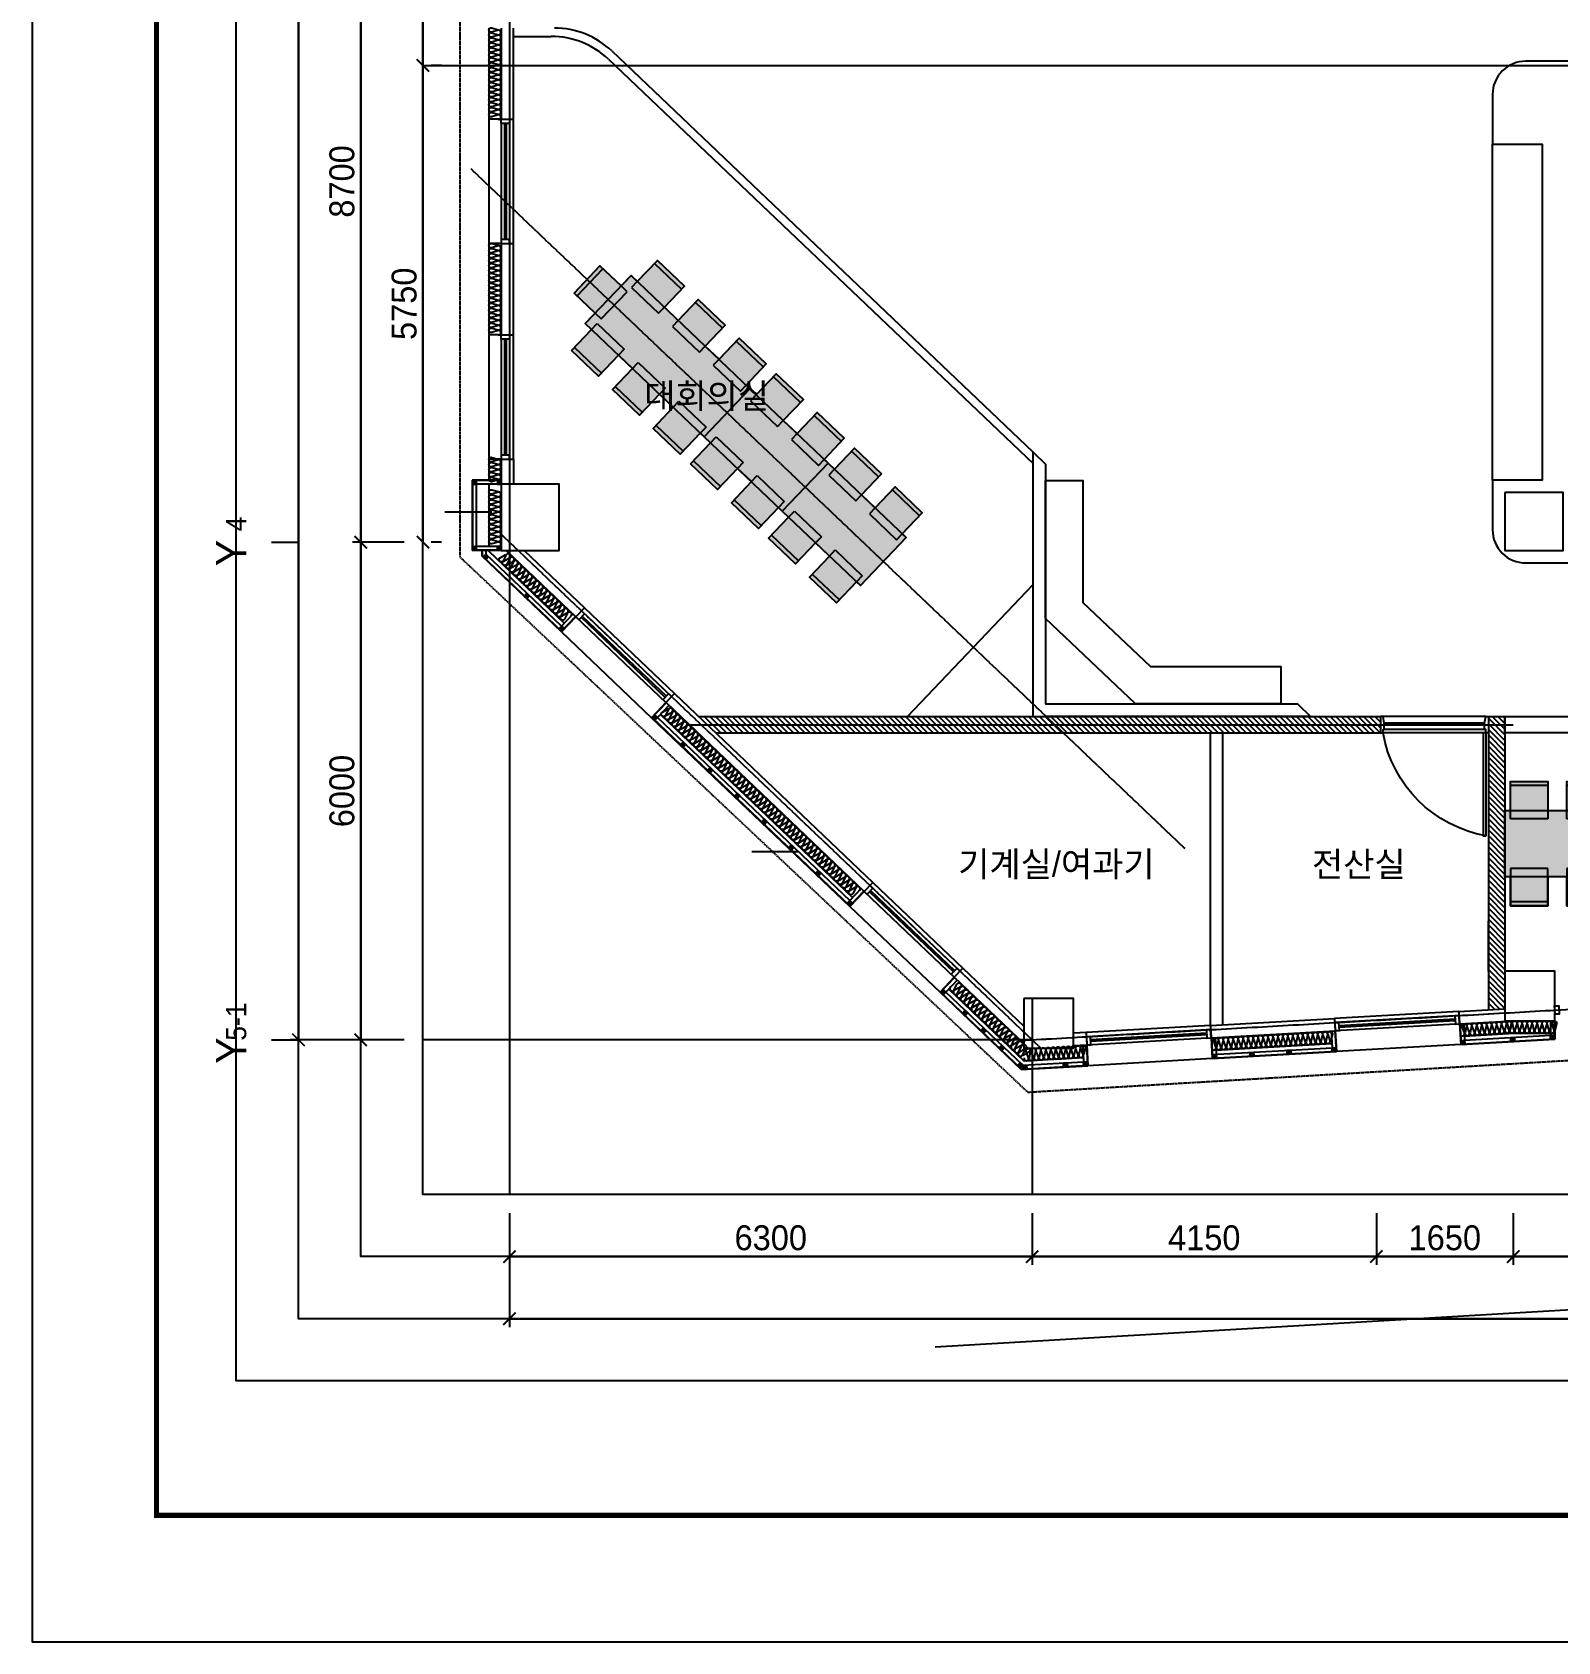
# Model space of a CAD drawing. Header units: millimetres. Extents: x 0 to 199210, y 0 to 94205.
# Drawn here: x 136210 to 154600, y 0 to 19409 of the extents above; entities that cross this region are included whole.
import ezdxf
from ezdxf.enums import TextEntityAlignment as Align

# ---------------------------------------------------------------- set-up
doc = ezdxf.new("R2010")
doc.units = ezdxf.units.MM
doc.linetypes.add('CEN', pattern=[62, 60, -1, 0, -1])
doc.linetypes.add('HIDDEN', pattern=[3, 2, -1])
doc.layers.get('Defpoints').update_dxf_attribs({"color": 142})
for name, color, linetype in [('$사무복지_Plan_1F$0$FUR', 5, 'Continuous'), ('$사무복지_Plan_1F$0$재질', 251, 'Continuous'), ('2. WAL', 2, 'Continuous'), ('4', 4, 'Continuous'), ('5', 5, 'Continuous'), ('6', 6, 'Continuous'), ('A-DWALL1', 3, 'Continuous'), ('CEN', 1, 'CEN'), ('COL', 2, 'Continuous'), ('D_TEXT', 7, 'Continuous'), ('DIM', 7, 'Continuous'), ('HAT', 8, 'Continuous'), ('Hid', 7, 'HIDDEN'), ('ins', 9, 'Continuous'), ('STL', 3, 'Continuous'), ('WID', 4, 'Continuous'), ('WIN-9', 9, 'Continuous'), ('조적', 3, 'Continuous')]:
    doc.layers.add(name, color=color, linetype=linetype)
doc.layers.add('INVisible', color=165, linetype='Continuous', plot=False)
doc.styles.add('11', font='Dotum.ttf')
doc.styles.add('돋움', font='Dotum.ttf')
doc.dimstyles.new('150', dxfattribs={"dimscale": 50, "dimtxt": 6, "dimasz": 3, "dimexe": 2, "dimexo": 4.5, "dimgap": 1.5, "dimtad": 1, "dimtoh": 1, "dimdec": 0, "dimzin": 0, "dimdsep": 46, "dimtxsty": '11', "dimblk1": 'ARCHTICK', "dimblk2": 'ARCHTICK', "dimsah": 1, "dimcen": 5, "dimclrd": 143, "dimclre": 143, "dimclrt": 7, "dimadec": 0, "dimazin": 0, "dimtfac": 1, "dimtdec": 0, "dimtix": 1, "dimtmove": 2, "dimatfit": 3, "dimldrblk": 'ARCHTICK', "dimfxl": 1, "dimtolj": 1, "dimtzin": 0, "dimlwd": -1, "dimlwe": -1, "dimarcsym": 0})

# ---------------------------------------------------------------- blocks, each defined once
blk = doc.blocks.new('FORM_A3_100')
at = {"color": 8}
blk.add_lwpolyline([(42000, 0), (42000, 29700), (0, 29700), (0, 0)], close=True, dxfattribs=at)
at = {"color": 7, "const_width": 41.7}
blk.add_lwpolyline([(41001, 1016), (41001, 28684), (999, 28684), (999, 1016)], close=True, dxfattribs=at)
blk = doc.blocks.new('_ArchTick')
at = {"color": 0, "linetype": 'ByBlock', "const_width": 0.15}
blk.add_lwpolyline([(-0.5, -0.5), (0.5, 0.5)], dxfattribs=at)
blk = doc.blocks.new('*D175')
at = {"layer": 'Defpoints', "color": 0, "transparency": 16777216}
for p in [(140920, 21959), (140170, 13259), (140920, 13259)]:
    blk.add_point(p, dxfattribs=at)
at = {"layer": 'DIM', "color": 143, "transparency": 16777216}
for p, q in [((140695, 21959), (140070, 21959)), ((140170, 21959), (140170, 13259)), ((140695, 13259), (140070, 13259))]:
    blk.add_line(p, q, dxfattribs=at)
at = {"layer": 'DIM', "color": 143, "transparency": 16777216, "xscale": 150, "yscale": 150, "zscale": 150}
for p, rotation in [((140170, 21959), 90), ((140170, 13259), 270)]:
    blk.add_blockref('_ArchTick', p, dxfattribs=dict(at, rotation=rotation))
at = {"layer": 'DIM', "color": 7, "transparency": 16777216, "insert": (139945, 17609), "char_height": 300, "attachment_point": 5, "rotation": 90, "style": '11'}
blk.add_mtext('\\A1;8700', dxfattribs=at)
blk = doc.blocks.new('*D176')
at = {"layer": 'Defpoints', "color": 0, "transparency": 16777216}
for p in [(140920, 13259), (140170, 7259), (140920, 7259)]:
    blk.add_point(p, dxfattribs=at)
at = {"layer": 'DIM', "color": 143, "transparency": 16777216}
for p, q in [((140695, 13259), (140070, 13259)), ((140170, 13259), (140170, 7259)), ((140695, 7259), (140070, 7259))]:
    blk.add_line(p, q, dxfattribs=at)
at = {"layer": 'DIM', "color": 143, "transparency": 16777216, "xscale": 150, "yscale": 150, "zscale": 150}
for p, rotation in [((140170, 13259), 90), ((140170, 7259), 270)]:
    blk.add_blockref('_ArchTick', p, dxfattribs=dict(at, rotation=rotation))
at = {"layer": 'DIM', "color": 7, "transparency": 16777216, "insert": (139945, 10259), "char_height": 300, "attachment_point": 5, "rotation": 90, "style": '11'}
blk.add_mtext('\\A1;6000', dxfattribs=at)
blk = doc.blocks.new('*D177')
at = {"layer": 'Defpoints', "color": 0, "transparency": 16777216}
for p in [(140920, 38459), (139420, 7259), (140920, 7259)]:
    blk.add_point(p, dxfattribs=at)
at = {"layer": 'DIM', "color": 143, "transparency": 16777216}
for p, q in [((140695, 38459), (139320, 38459)), ((139420, 38459), (139420, 7259)), ((140695, 7259), (139320, 7259))]:
    blk.add_line(p, q, dxfattribs=at)
at = {"layer": 'DIM', "color": 143, "transparency": 16777216, "xscale": 150, "yscale": 150, "zscale": 150}
for p, rotation in [((139420, 38459), 90), ((139420, 7259), 270)]:
    blk.add_blockref('_ArchTick', p, dxfattribs=dict(at, rotation=rotation))
at = {"layer": 'DIM', "color": 7, "transparency": 16777216, "insert": (139195, 22859), "char_height": 300, "attachment_point": 5, "rotation": 90, "style": '11'}
blk.add_mtext('\\A1;31200', dxfattribs=at)
blk = doc.blocks.new('*D188')
at = {"layer": 'Defpoints', "color": 0, "transparency": 16777216}
for p in [(141963, 5395), (148263, 5395), (148263, 4645)]:
    blk.add_point(p, dxfattribs=at)
at = {"layer": 'DIM', "color": 143, "transparency": 16777216}
for p, q in [((141963, 5170), (141963, 4545)), ((148263, 5170), (148263, 4545)), ((141963, 4645), (148263, 4645))]:
    blk.add_line(p, q, dxfattribs=at)
at = {"layer": 'DIM', "color": 143, "transparency": 16777216, "xscale": 150, "yscale": 150, "zscale": 150, "rotation": 180}
blk.add_blockref('_ArchTick', (141963, 4645), dxfattribs=at)
at = {"layer": 'DIM', "color": 143, "transparency": 16777216, "xscale": 150, "yscale": 150, "zscale": 150}
blk.add_blockref('_ArchTick', (148263, 4645), dxfattribs=at)
at = {"layer": 'DIM', "color": 7, "transparency": 16777216, "insert": (145113, 4870), "char_height": 300, "attachment_point": 5, "style": '11'}
blk.add_mtext('\\A1;6300', dxfattribs=at)
blk = doc.blocks.new('*D189')
at = {"layer": 'Defpoints', "color": 0, "transparency": 16777216}
for p in [(148263, 5395), (152413, 5395), (152413, 4645)]:
    blk.add_point(p, dxfattribs=at)
at = {"layer": 'DIM', "color": 143, "transparency": 16777216}
for p, q in [((148263, 5170), (148263, 4545)), ((152413, 5170), (152413, 4545)), ((148263, 4645), (152413, 4645))]:
    blk.add_line(p, q, dxfattribs=at)
at = {"layer": 'DIM', "color": 143, "transparency": 16777216, "xscale": 150, "yscale": 150, "zscale": 150, "rotation": 180}
blk.add_blockref('_ArchTick', (148263, 4645), dxfattribs=at)
at = {"layer": 'DIM', "color": 143, "transparency": 16777216, "xscale": 150, "yscale": 150, "zscale": 150}
blk.add_blockref('_ArchTick', (152413, 4645), dxfattribs=at)
at = {"layer": 'DIM', "color": 7, "transparency": 16777216, "insert": (150338, 4870), "char_height": 300, "attachment_point": 5, "style": '11'}
blk.add_mtext('\\A1;4150', dxfattribs=at)
blk = doc.blocks.new('*D190')
at = {"layer": 'Defpoints', "color": 0, "transparency": 16777216}
for p in [(152413, 5395), (154063, 5395), (154063, 4645)]:
    blk.add_point(p, dxfattribs=at)
at = {"layer": 'DIM', "color": 143, "transparency": 16777216}
for p, q in [((152413, 5170), (152413, 4545)), ((154063, 5170), (154063, 4545)), ((152413, 4645), (154063, 4645))]:
    blk.add_line(p, q, dxfattribs=at)
at = {"layer": 'DIM', "color": 143, "transparency": 16777216, "xscale": 150, "yscale": 150, "zscale": 150, "rotation": 180}
blk.add_blockref('_ArchTick', (152413, 4645), dxfattribs=at)
at = {"layer": 'DIM', "color": 143, "transparency": 16777216, "xscale": 150, "yscale": 150, "zscale": 150}
blk.add_blockref('_ArchTick', (154063, 4645), dxfattribs=at)
at = {"layer": 'DIM', "color": 7, "transparency": 16777216, "insert": (153238, 4870), "char_height": 300, "attachment_point": 5, "style": '11'}
blk.add_mtext('\\A1;1650', dxfattribs=at)
blk = doc.blocks.new('*D191')
at = {"layer": 'Defpoints', "color": 0, "transparency": 16777216}
for p in [(154063, 5395), (164063, 5395), (164063, 4645)]:
    blk.add_point(p, dxfattribs=at)
at = {"layer": 'DIM', "color": 143, "transparency": 16777216}
for p, q in [((154063, 5170), (154063, 4545)), ((164063, 5170), (164063, 4545)), ((154063, 4645), (164063, 4645))]:
    blk.add_line(p, q, dxfattribs=at)
at = {"layer": 'DIM', "color": 143, "transparency": 16777216, "xscale": 150, "yscale": 150, "zscale": 150, "rotation": 180}
blk.add_blockref('_ArchTick', (154063, 4645), dxfattribs=at)
at = {"layer": 'DIM', "color": 143, "transparency": 16777216, "xscale": 150, "yscale": 150, "zscale": 150}
blk.add_blockref('_ArchTick', (164063, 4645), dxfattribs=at)
at = {"layer": 'DIM', "color": 7, "transparency": 16777216, "insert": (159063, 4870), "char_height": 300, "attachment_point": 5, "style": '11'}
blk.add_mtext('\\A1;10000', dxfattribs=at)
blk = doc.blocks.new('*D196')
at = {"layer": 'Defpoints', "color": 0, "transparency": 16777216}
for p in [(141963, 5395), (186963, 5395), (186963, 3895)]:
    blk.add_point(p, dxfattribs=at)
at = {"layer": 'DIM', "color": 143, "transparency": 16777216}
for p, q in [((141963, 5170), (141963, 3795)), ((186963, 5170), (186963, 3795)), ((141963, 3895), (186963, 3895))]:
    blk.add_line(p, q, dxfattribs=at)
at = {"layer": 'DIM', "color": 143, "transparency": 16777216, "xscale": 150, "yscale": 150, "zscale": 150, "rotation": 180}
blk.add_blockref('_ArchTick', (141963, 3895), dxfattribs=at)
at = {"layer": 'DIM', "color": 143, "transparency": 16777216, "xscale": 150, "yscale": 150, "zscale": 150}
blk.add_blockref('_ArchTick', (186963, 3895), dxfattribs=at)
at = {"layer": 'DIM', "color": 7, "transparency": 16777216, "insert": (164463, 4120), "char_height": 300, "attachment_point": 5, "style": '11'}
blk.add_mtext('\\A1;45000', dxfattribs=at)
blk = doc.blocks.new('*D203')
at = {"layer": 'Defpoints', "color": 0, "transparency": 16777216}
for p in [(140920, 21959), (140920, 19009), (140920, 19009)]:
    blk.add_point(p, dxfattribs=at)
at = {"layer": 'DIM', "color": 143, "transparency": 16777216}
for p, q in [((140920, 21959), (140920, 19009)), ((141145, 21959), (141020, 21959)), ((141145, 19009), (141020, 19009))]:
    blk.add_line(p, q, dxfattribs=at)
at = {"layer": 'DIM', "color": 143, "transparency": 16777216, "xscale": 150, "yscale": 150, "zscale": 150}
for p, rotation in [((140920, 21959), 90), ((140920, 19009), 270)]:
    blk.add_blockref('_ArchTick', p, dxfattribs=dict(at, rotation=rotation))
at = {"layer": 'DIM', "color": 7, "transparency": 16777216, "insert": (140695, 20484), "char_height": 300, "attachment_point": 5, "rotation": 90, "style": '11'}
blk.add_mtext('\\A1;2950', dxfattribs=at)
blk = doc.blocks.new('*D204')
at = {"layer": 'Defpoints', "color": 0, "transparency": 16777216}
for p in [(140920, 19009), (140920, 13259), (140920, 13259)]:
    blk.add_point(p, dxfattribs=at)
at = {"layer": 'DIM', "color": 143, "transparency": 16777216}
for p, q in [((140920, 19009), (140920, 13259)), ((141145, 19009), (141020, 19009)), ((141145, 13259), (141020, 13259))]:
    blk.add_line(p, q, dxfattribs=at)
at = {"layer": 'DIM', "color": 143, "transparency": 16777216, "xscale": 150, "yscale": 150, "zscale": 150}
for p, rotation in [((140920, 19009), 90), ((140920, 13259), 270)]:
    blk.add_blockref('_ArchTick', p, dxfattribs=dict(at, rotation=rotation))
at = {"layer": 'DIM', "color": 7, "transparency": 16777216, "insert": (140695, 16134), "char_height": 300, "attachment_point": 5, "rotation": 90, "style": '11'}
blk.add_mtext('\\A1;5750', dxfattribs=at)
blk = doc.blocks.new('insul1')
blk.add_lwpolyline([(0, 0.25, 1.344031), (0.35, 0.25), (0.2, 0.75, -1.344031), (0.55, 0.75), (0.4, 0.25)], format="xyb")
blk = doc.blocks.new('table_4')
at = {"true_color": 0xffffff}
h = blk.add_hatch(color=7, dxfattribs=at)
h.dxf.hatch_style = 1
h.paths.add_polyline_path([(130342, 46560), (130342, 46210), (130237, 46210), (130237, 45410), (130342, 45410), (130342, 45060), (130792, 45060), (130792, 45410), (131022, 45410), (131022, 45060), (131472, 45060), (131472, 45410), (131537, 45410), (131537, 46210), (131472, 46210), (131472, 46560), (131022, 46560), (131022, 46210), (130792, 46210), (130792, 46560)])
at = {"layer": '$사무복지_Plan_1F$0$FUR'}
for p, q in [((130792, 46560), (130342, 46560)), ((130342, 46560), (130342, 46210)), ((130342, 46510), (130792, 46510)), ((130792, 46210), (130792, 46560)), ((131472, 46560), (131022, 46560)), ((131022, 46560), (131022, 46210)), ((131022, 46510), (131472, 46510)), ((131472, 46210), (131472, 46560)), ((131537, 46210), (130237, 46210)), ((130237, 46210), (130237, 45410)), ((131537, 45410), (131537, 46210)), ((130237, 45410), (131537, 45410)), ((130342, 45060), (130342, 45410)), ((130792, 45410), (130792, 45060)), ((131022, 45060), (131022, 45410)), ((131472, 45410), (131472, 45060)), ((130342, 45110), (130792, 45110)), ((130792, 45060), (130342, 45060)), ((131022, 45110), (131472, 45110)), ((131472, 45060), (131022, 45060))]:
    blk.add_line(p, q, dxfattribs=at)
at = {"layer": '$사무복지_Plan_1F$0$재질', "ltscale": 0.3}
for p, q in [((130342, 46210), (130342, 46110)), ((130792, 46110), (130792, 46210)), ((131022, 46210), (131022, 46110)), ((131472, 46110), (131472, 46210)), ((130342, 46110), (130792, 46110)), ((131022, 46110), (131472, 46110)), ((130342, 45410), (130342, 45510)), ((130342, 45510), (130792, 45510)), ((130792, 45510), (130792, 45410)), ((131022, 45410), (131022, 45510)), ((131022, 45510), (131472, 45510)), ((131472, 45510), (131472, 45410))]:
    blk.add_line(p, q, dxfattribs=at)
blk.add_lwpolyline([(130342, 46560), (130342, 46210), (130237, 46210), (130237, 45410), (130342, 45410), (130342, 45060), (130792, 45060), (130792, 45410), (131022, 45410), (131022, 45060), (131472, 45060), (131472, 45410), (131537, 45410), (131537, 46210), (131472, 46210), (131472, 46560), (131022, 46560), (131022, 46210), (130792, 46210), (130792, 46560)], close=True)
blk = doc.blocks.new('3F_Tabl_7')
at = {"true_color": 0xffffff}
h = blk.add_hatch(color=7, dxfattribs=at)
h.dxf.hatch_style = 1
h.paths.add_polyline_path([(279150, 37195), (278800, 37195), (278800, 37300), (278625, 37300), (278625, 37650), (278175, 37650), (278175, 37300), (278000, 37300), (278000, 37195), (277650, 37195), (277650, 36745), (278000, 36745), (278000, 36515), (277650, 36515), (277650, 36065), (278000, 36065), (278000, 35835), (277650, 35835), (277650, 35385), (278000, 35385), (278000, 35320), (278800, 35320), (278800, 35385), (279150, 35385), (279150, 35835), (278800, 35835), (278800, 36065), (279150, 36065), (279150, 36515), (278800, 36515), (278800, 36745), (279150, 36745)])
at = {"layer": '$사무복지_Plan_1F$0$FUR'}
for p, q in [((278175, 37300), (278175, 37650)), ((278175, 37650), (278625, 37650)), ((278625, 37600), (278175, 37600)), ((278625, 37650), (278625, 37300)), ((278800, 37300), (278000, 37300)), ((278000, 37300), (278000, 35320)), ((278800, 35320), (278800, 37300)), ((277650, 36745), (277650, 37195)), ((277650, 37195), (278000, 37195)), ((277700, 37195), (277700, 36745)), ((279150, 37195), (278800, 37195)), ((279100, 37195), (279100, 36745)), ((279150, 36745), (279150, 37195)), ((278000, 36745), (277650, 36745)), ((278800, 36745), (279150, 36745)), ((277650, 36065), (277650, 36515)), ((277650, 36515), (278000, 36515)), ((277700, 36515), (277700, 36065)), ((279150, 36515), (278800, 36515)), ((279100, 36515), (279100, 36065)), ((279150, 36065), (279150, 36515)), ((278000, 36065), (277650, 36065)), ((278800, 36065), (279150, 36065)), ((277650, 35385), (277650, 35835)), ((277650, 35835), (278000, 35835)), ((277700, 35835), (277700, 35385)), ((279150, 35835), (278800, 35835)), ((279100, 35835), (279100, 35385)), ((279150, 35385), (279150, 35835)), ((278000, 35385), (277650, 35385)), ((278800, 35385), (279150, 35385)), ((278000, 35320), (278800, 35320))]:
    blk.add_line(p, q, dxfattribs=at)
at = {"layer": '$사무복지_Plan_1F$0$재질', "ltscale": 0.3}
for p, q in [((278175, 37200), (278175, 37300)), ((278625, 37300), (278625, 37200)), ((278000, 37195), (278100, 37195)), ((278100, 37195), (278100, 36745)), ((278625, 37200), (278175, 37200)), ((278800, 37195), (278700, 37195)), ((278700, 37195), (278700, 36745)), ((278100, 36745), (278000, 36745)), ((278700, 36745), (278800, 36745)), ((278000, 36515), (278100, 36515)), ((278100, 36515), (278100, 36065)), ((278800, 36515), (278700, 36515)), ((278700, 36515), (278700, 36065)), ((278100, 36065), (278000, 36065)), ((278700, 36065), (278800, 36065)), ((278000, 35835), (278100, 35835)), ((278100, 35835), (278100, 35385)), ((278800, 35835), (278700, 35835)), ((278700, 35835), (278700, 35385)), ((278100, 35385), (278000, 35385)), ((278700, 35385), (278800, 35385))]:
    blk.add_line(p, q, dxfattribs=at)
blk.add_lwpolyline([(279150, 37195), (278800, 37195), (278800, 37300), (278625, 37300), (278625, 37650), (278175, 37650), (278175, 37300), (278000, 37300), (278000, 37195), (277650, 37195), (277650, 36745), (278000, 36745), (278000, 36515), (277650, 36515), (277650, 36065), (278000, 36065), (278000, 35835), (277650, 35835), (277650, 35385), (278000, 35385), (278000, 35320), (278800, 35320), (278800, 35385), (279150, 35385), (279150, 35835), (278800, 35835), (278800, 36065), (279150, 36065), (279150, 36515), (278800, 36515), (278800, 36745), (279150, 36745)], close=True)

msp = doc.modelspace()

# ---------------------------------------------------------------- hatches: boundary and pattern name
at = {"layer": 'HAT'}
h = msp.add_hatch(dxfattribs=at)
h.set_pattern_fill('ANSI31', color=256, scale=15, angle=450, style=0, double=1)
h.set_pattern_definition([(135, (144242.445, 10958.86), (-33.67596, -33.67596), [])])
h.paths.add_polyline_path([(153963.2, 11158.9), (153763.2, 11158.9), (153763.2, 10958.9), (153763.2, 7621.6), (153963.2, 7633), (153963.2, 8088.6)])
h.paths.add_polyline_path([(152463.2, 10958.9), (152463.2, 11158.9), (152363.2, 11158.9), (144242.4, 11158.9), (144452.3, 10958.9)])

# ---------------------------------------------------------------- linework, layer by layer
for p, q in [((141185.8, 13624), (141750.7, 13624)), ((144884.7, 9529.5), (145449.7, 9529.5)), ((154563.2, 7338.6), (154563.2, 7266.4))]:
    msp.add_line(p, q)
at = {"color": 0, "linetype": 'ByBlock'}
for p, q in [((139095, 13258.9), (139420, 13258.9)), ((139095, 7258.9), (139420, 7258.9))]:
    msp.add_line(p, q, dxfattribs=at)
at = {"layer": '2. WAL'}
for p, q in [((142013.2, 19358.9), (142465.7, 19358.9)), ((146761.5, 11158.9), (148276, 12749.1)), ((150411.6, 7431.1), (150411.6, 10958.9)), ((150561.6, 7439.6), (150561.6, 10958.9))]:
    msp.add_line(p, q, dxfattribs=at)
msp.add_lwpolyline([(157993.2, 13408.9), (157993.2, 19058.9), (154213.2, 19058.9, 0.4142136), (153813.2, 18658.9), (153813.2, 18058.9), (154413.2, 18058.9), (154413.2, 14008.9), (153813.2, 14008.9), (153813.2, 13408.9, 0.4142136), (154213.2, 13008.9), (157593.2, 13008.9, 0.4142136)], format="xyb", close=True, dxfattribs=at)
for points in [[(153813.2, 18058.9), (154413.2, 18058.9), (154413.2, 14008.9), (153813.2, 14008.9)], [(151263.2, 11308.9), (149509.6, 11308.9), (148426, 12340.9), (148426, 14001.4), (148876, 14001.4), (148876, 12533.7), (149689.6, 11758.9), (151263.2, 11758.9)], [(153963.2, 11158.9), (156463.2, 11158.9), (156463.2, 10958.9), (153963.2, 10958.9)]]:
    msp.add_lwpolyline(points, close=True, dxfattribs=at)
msp.add_lwpolyline([(148276, 11158.9), (148276, 14344.1), (148426, 14201.4), (148426, 11308.9), (151463.2, 11308.9), (151620.7, 11158.9), (148426, 11158.9)], dxfattribs=at)
for centre in [(142505.7, 18458.9), (142465.7, 18358.9)]:
    msp.add_arc(centre, 1000, 46.39718, 90, dxfattribs=at)
at = {"layer": '4'}
for p, q in [((141713.2, 19458.9), (141713.2, 18358.9)), ((141863.2, 18358.9), (141713.2, 18358.9)), ((141863.2, 16858.9), (141713.2, 16858.9)), ((141713.2, 16858.9), (141713.2, 15758.9)), ((141863.2, 15758.9), (141713.2, 15758.9)), ((141713.2, 14258.9), (141713.2, 14008.9)), ((141863.2, 14258.9), (141713.2, 14258.9)), ((141713.2, 13958.9), (141713.2, 13208.9)), ((141713.2, 13158.9), (141713.2, 13151.7)), ((142623.6, 12284.7), (141713.2, 13151.7)), ((143783.1, 11182.2), (146099.6, 8974.5)), ((147258.1, 7870.9), (148169.3, 7003.1)), ((154563.2, 7488.6), (154563.2, 7338.6)), ((150478.5, 7134.4), (151876.3, 7213.8)), ((153473.7, 7304.7), (154070.3, 7338.6)), ((154070.3, 7338.6), (154563.2, 7338.6)), ((148881.1, 7043.6), (148169.3, 7003.1))]:
    msp.add_line(p, q, dxfattribs=at)
at = {"layer": '5'}
for p, q in [((141863.2, 14008.9), (141513.2, 14008.9)), ((141513.2, 14008.9), (141513.2, 13158.9)), ((141863.2, 14003.9), (141513.2, 14003.9)), ((141518.2, 14008.9), (141518.2, 13163.9)), ((141563.2, 14008.9), (141563.2, 13208.9)), ((141863.2, 13958.9), (141513.2, 13958.9)), ((141863.2, 13208.9), (141563.2, 13208.9)), ((141863.2, 13158.9), (141513.2, 13158.9)), ((141863.2, 13163.9), (141518.2, 13163.9)), ((141628.7, 13158.9), (141628.7, 13094.1)), ((142590.8, 12177.8), (141628.7, 13094.1)), ((141633.7, 13158.9), (141633.7, 13096.2)), ((142590.6, 12184.9), (141633.7, 13096.2)), ((141678.7, 13158.9), (141678.7, 13115.5)), ((142589.1, 12248.5), (141678.7, 13115.5)), ((142727, 12393.3), (142589.1, 12248.5)), ((142759.6, 12362.3), (142590.6, 12184.9)), ((142763.2, 12358.9), (142590.8, 12177.8)), ((143849.4, 11324.4), (143677, 11143.3)), ((143853.1, 11320.9), (143684.1, 11143.5)), ((143885.7, 11289.9), (143747.7, 11145.1)), ((143677, 11143.3), (146066.7, 8867.5)), ((143684.1, 11143.5), (146066.5, 8874.5)), ((143747.7, 11145.1), (146065, 8938.2)), ((146203.2, 9083.3), (146065, 8938.2)), ((146235.8, 9052.3), (146066.5, 8874.5)), ((146239.4, 9048.8), (146066.7, 8867.5)), ((147325.6, 8014.3), (147152.9, 7833)), ((147329.2, 8010.9), (147160, 7833.2)), ((147361.8, 7979.8), (147223.6, 7834.7)), ((148131.7, 6900.8), (147152.9, 7833)), ((148133.6, 6905.9), (147160, 7833.2)), ((148150.5, 6952), (147223.6, 7834.7)), ((153415.3, 7451.6), (153429.5, 7202)), ((153420.3, 7451.9), (153434.2, 7207.3)), ((153465.2, 7454.4), (153476.5, 7254.7)), ((154513.2, 7488.6), (154513.2, 7313.7)), ((154558.2, 7271.2), (154558.2, 7488.6)), ((154563.2, 7266.4), (154563.2, 7488.6)), ((148872.6, 7193.3), (148883.9, 6993.7)), ((148917.5, 7195.9), (148931.4, 6951.3)), ((148922.5, 7196.2), (148936.7, 6946.6)), ((150420.1, 7281.3), (150434.3, 7031.7)), ((150425.1, 7281.6), (150439.3, 7032)), ((150470, 7284.1), (150484.2, 7034.6)), ((151867.8, 7363.6), (151879.1, 7163.9)), ((151912.7, 7366.2), (151926.6, 7121.6)), ((151917.7, 7366.4), (151931.9, 7116.8)), ((153429.5, 7202), (154563.2, 7266.4)), ((153434.2, 7207.3), (154558.2, 7271.2)), ((153476.5, 7254.7), (154513.2, 7313.7)), ((148150.5, 6952), (148883.9, 6993.7)), ((150431.5, 7081.6), (151879.1, 7163.9)), ((150434, 7036.7), (151926.6, 7121.6)), ((150434.3, 7031.7), (151931.9, 7116.8)), ((148131.7, 6900.8), (148936.7, 6946.6)), ((148133.6, 6905.9), (148931.4, 6951.3))]:
    msp.add_line(p, q, dxfattribs=at)
at = {"layer": '6'}
for p, q in [((141518.2, 14003.9), (141563.2, 13958.9)), ((141563.2, 14003.9), (141518.2, 13958.9)), ((141818.2, 14003.9), (141863.2, 13958.9)), ((141863.2, 14003.9), (141818.2, 13958.9)), ((141518.2, 13163.9), (141563.2, 13208.9)), ((141563.2, 13163.9), (141518.2, 13208.9)), ((141818.2, 13163.9), (141863.2, 13208.9)), ((141863.2, 13163.9), (141818.2, 13208.9)), ((141647.7, 13082.9), (141711.3, 13084.5)), ((141680.3, 13051.9), (141678.7, 13115.5)), ((142174.1, 12579.1), (142172.6, 12642.7)), ((142141.5, 12610.1), (142205.2, 12611.7)), ((142590.6, 12184.9), (142589.1, 12248.5)), ((142558.1, 12215.9), (142621.7, 12217.5)), ((143684.1, 11143.5), (143747.7, 11145.1)), ((143716.7, 11112.5), (143715.1, 11176.1)), ((144025.8, 10818.6), (144089.5, 10820.2)), ((144058.4, 10787.6), (144056.9, 10851.2)), ((144351.7, 10508.3), (144415.3, 10509.8)), ((144384.3, 10477.2), (144382.7, 10540.9)), ((144677.6, 10197.9), (144741.2, 10199.5)), ((144710.1, 10166.9), (144708.6, 10230.5)), ((145036, 9856.6), (145034.5, 9920.2)), ((145003.4, 9887.6), (145067, 9889.1)), ((145329.3, 9577.2), (145392.9, 9578.8)), ((145361.9, 9546.2), (145360.3, 9609.8)), ((145655.1, 9266.9), (145718.8, 9268.4)), ((145687.7, 9235.9), (145686.2, 9299.5)), ((146066.8, 8874.9), (146065.2, 8938.5)), ((146034.2, 8905.9), (146097.8, 8907.4)), ((147160.3, 7833.5), (147223.9, 7835)), ((147192.8, 7802.4), (147191.3, 7866)), ((147423.7, 7582), (147487.3, 7583.5)), ((147456.3, 7550.9), (147454.8, 7614.5)), ((147677.3, 7340.4), (147675.8, 7404)), ((147644.8, 7371.4), (147708.4, 7373)), ((147898.4, 7129.9), (147896.8, 7193.5)), ((153479.1, 7209.8), (153431.6, 7252.2)), ((153434.2, 7207.3), (153476.5, 7254.7)), ((154079.6, 7243.9), (154032.1, 7286.3)), ((154034.7, 7241.4), (154077.1, 7288.9)), ((154513.2, 7265.5), (154558.2, 7310.5)), ((154558.2, 7265.5), (154513.2, 7310.5)), ((147865.8, 7160.9), (147929.4, 7162.5)), ((148931.4, 6951.3), (148883.9, 6993.7)), ((148886.5, 6948.7), (148928.9, 6996.2)), ((150485.4, 7039.6), (150437.9, 7082)), ((150440.5, 7037.1), (150482.9, 7084.6)), ((150934.7, 7065.2), (150887.2, 7107.5)), ((150889.8, 7062.6), (150932.1, 7110.1)), ((151384, 7090.7), (151336.5, 7133.1)), ((151339, 7088.2), (151381.4, 7135.6)), ((151926.6, 7121.6), (151879.1, 7163.9)), ((151881.7, 7119), (151924.1, 7166.5)), ((148086.8, 6950.4), (148150.5, 6952)), ((148119.4, 6919.4), (148117.9, 6983)), ((148197.9, 6909.6), (148150.5, 6952)), ((148153, 6907), (148195.4, 6954.5)), ((148688.3, 6937.5), (148640.8, 6979.8)), ((148643.4, 6934.9), (148685.8, 6982.4))]:
    msp.add_line(p, q, dxfattribs=at)
for points in [[(141518.2, 13958.9), (141563.2, 13958.9), (141563.2, 14003.9), (141518.2, 14003.9)], [(141818.2, 13958.9), (141863.2, 13958.9), (141863.2, 14003.9), (141818.2, 14003.9)], [(141518.2, 13208.9), (141563.2, 13208.9), (141563.2, 13163.9), (141518.2, 13163.9)], [(141818.2, 13208.9), (141863.2, 13208.9), (141863.2, 13163.9), (141818.2, 13163.9)], [(141678.7, 13115.5), (141711.3, 13084.5), (141680.3, 13051.9), (141647.7, 13082.9)], [(142172.6, 12642.7), (142205.2, 12611.7), (142174.1, 12579.1), (142141.5, 12610.1)], [(142589.1, 12248.5), (142621.7, 12217.5), (142590.6, 12184.9), (142558.1, 12215.9)], [(143715.1, 11176.1), (143747.7, 11145.1), (143716.7, 11112.5), (143684.1, 11143.5)], [(144056.9, 10851.2), (144089.5, 10820.2), (144058.4, 10787.6), (144025.8, 10818.6)], [(144382.7, 10540.9), (144415.3, 10509.8), (144384.3, 10477.2), (144351.7, 10508.3)], [(144708.6, 10230.5), (144741.2, 10199.5), (144710.1, 10166.9), (144677.6, 10197.9)], [(145034.5, 9920.2), (145067, 9889.1), (145036, 9856.6), (145003.4, 9887.6)], [(145360.3, 9609.8), (145392.9, 9578.8), (145361.9, 9546.2), (145329.3, 9577.2)], [(145686.2, 9299.5), (145718.8, 9268.4), (145687.7, 9235.9), (145655.1, 9266.9)], [(146065.2, 8938.5), (146097.8, 8907.4), (146066.8, 8874.9), (146034.2, 8905.9)], [(147191.3, 7866), (147223.9, 7835), (147192.8, 7802.4), (147160.3, 7833.5)], [(147454.8, 7614.5), (147487.3, 7583.5), (147456.3, 7550.9), (147423.7, 7582)], [(147675.8, 7404), (147708.4, 7373), (147677.3, 7340.4), (147644.8, 7371.4)], [(147896.8, 7193.5), (147929.4, 7162.5), (147898.4, 7129.9), (147865.8, 7160.9)], [(153431.6, 7252.2), (153476.5, 7254.7), (153479.1, 7209.8), (153434.2, 7207.3)], [(154032.1, 7286.3), (154077.1, 7288.9), (154079.6, 7243.9), (154034.7, 7241.4)], [(154513.2, 7310.5), (154558.2, 7310.5), (154558.2, 7265.5), (154513.2, 7265.5)], [(148883.9, 6993.7), (148928.9, 6996.2), (148931.4, 6951.3), (148886.5, 6948.7)], [(150437.9, 7082), (150482.9, 7084.6), (150485.4, 7039.6), (150440.5, 7037.1)], [(150887.2, 7107.5), (150932.1, 7110.1), (150934.7, 7065.2), (150889.8, 7062.6)], [(151336.5, 7133.1), (151381.4, 7135.6), (151384, 7090.7), (151339, 7088.2)], [(151879.1, 7163.9), (151924.1, 7166.5), (151926.6, 7121.6), (151881.7, 7119)], [(148117.9, 6983), (148150.5, 6952), (148119.4, 6919.4), (148086.8, 6950.4)], [(148150.5, 6952), (148195.4, 6954.5), (148197.9, 6909.6), (148153, 6907)], [(148640.8, 6979.8), (148685.8, 6982.4), (148688.3, 6937.5), (148643.4, 6934.9)]]:
    msp.add_lwpolyline(points, close=True, dxfattribs=at)
at = {"layer": 'CEN'}
for p, q in [((141963.2, 39166.8), (141963.2, 5395.3)), ((140920, 19008.9), (189789.1, 19008.9)), ((141496, 17763.4), (150103.5, 9565.8)), ((141863.2, 13354.1), (148368.2, 7158.9)), ((144130, 11058.9), (154063.2, 11058.9)), ((148126.4, 7251.1), (187063.2, 9464.5)), ((148263.2, 7758.9), (148263.2, 5395.3)), ((148263.2, 7258.9), (140920, 7258.9))]:
    msp.add_line(p, q, dxfattribs=at)
at = {"layer": 'COL'}
for p, q in [((141863.2, 19458.9), (141863.2, 18358.9)), ((142013.2, 18358.9), (142013.2, 19458.9)), ((143155.4, 19083), (148276, 14206.2)), ((143195.4, 19183), (148276.1, 14344.2)), ((141863.2, 18358.9), (142013.2, 18358.9)), ((141863.2, 16858.9), (142013.2, 16858.9)), ((141863.2, 16858.9), (141863.2, 15758.9)), ((142013.2, 15758.9), (142013.2, 16858.9)), ((141863.2, 15758.9), (142013.2, 15758.9)), ((141863.2, 14258.9), (142013.2, 14258.9)), ((141863.2, 14258.9), (141863.2, 13958.9)), ((142013.2, 14258.9), (142013.2, 13958.9)), ((141923.2, 13158.9), (142763.2, 12358.9)), ((142140.7, 13158.9), (142866.7, 12467.5)), ((142866.7, 12467.5), (142763.2, 12358.9)), ((143952.9, 11432.9), (143849.4, 11324.3)), ((143850.4, 11325.3), (146239.2, 9048.7)), ((143953.8, 11433.9), (146342.7, 9157.3)), ((146239.4, 9048.8), (146342.8, 9157.4)), ((147325.3, 8014), (147428.8, 8122.6)), ((147325.3, 8014), (148163.2, 7216)), ((147428.8, 8122.6), (148163.2, 7423.1)), ((153406.8, 7601.3), (153963.2, 7633)), ((153406.8, 7601.3), (153415.3, 7451.6)), ((150411.6, 7431.1), (151909.2, 7516.2)), ((150411.6, 7431.1), (150420.1, 7281.3)), ((151909.2, 7516.2), (151917.7, 7366.4)), ((153415.3, 7451.6), (154066.1, 7488.6)), ((148914, 7345.9), (148763.2, 7337.4)), ((148922.5, 7196.2), (148763.2, 7187.1)), ((148914, 7345.9), (148922.5, 7196.2)), ((150420.1, 7281.3), (151917.7, 7366.4))]:
    msp.add_line(p, q, dxfattribs=at)
for points in [[(141863.2, 13958.9), (141863.2, 13158.9), (142563.2, 13158.9), (142563.2, 13958.9), (141863.2, 13958.9)], [(153963.2, 13858.9), (153963.2, 13158.9), (154663.2, 13158.9), (154663.2, 13858.9), (153963.2, 13858.9)], [(153963.2, 8088.6), (153963.2, 7488.6), (154563.2, 7488.6), (154563.2, 8088.6), (153963.2, 8088.6)], [(148163.2, 7758.9), (148163.2, 7158.9), (148763.2, 7158.9), (148763.2, 7758.9), (148163.2, 7758.9)]]:
    msp.add_lwpolyline(points, dxfattribs=at)
at = {"layer": 'Hid', "ltscale": 5}
for p, q in [((141363.5, 42375.9), (141363.5, 13083.6)), ((141363.5, 13083.6), (148210.6, 6627.6)), ((148210.6, 6627.6), (188187.3, 8980))]:
    msp.add_line(p, q, dxfattribs=at)
at = {"layer": 'ins'}
msp.add_line((147094.4, 3556.7), (188363.5, 5985.2), dxfattribs=at)
at = {"layer": 'INVisible'}
for points in [[(192039.1, 3145.3), (138670, 3145.3), (138670, 41416.8), (192039.1, 41416.8)], [(191289.1, 3895.3), (139420, 3895.3), (139420, 40666.8), (191289.1, 40666.8)], [(190539.1, 4645.3), (140170, 4645.3), (140170, 39916.8), (190539.1, 39916.8)], [(189789.1, 5395.3), (140920, 5395.3), (140920, 39166.8), (189789.1, 39166.8)]]:
    msp.add_lwpolyline(points, close=True, dxfattribs=at)
at = {"layer": 'STL'}
for p, q in [((144242.3, 11158.9), (152463.2, 11158.9)), ((153763.2, 11158.9), (153963.2, 11158.9)), ((153763.2, 11158.9), (153763.2, 7621.6)), ((153963.2, 11158.9), (153963.2, 8088.6)), ((144452.3, 10958.9), (152463.2, 10958.9)), ((153763.2, 8088.6), (153763.2, 8690.2))]:
    msp.add_line(p, q, dxfattribs=at)
at = {"layer": 'WID'}
for p, q in [((141863.2, 18308.9), (141863.2, 16908.9)), ((141903.2, 18308.9), (141903.2, 16908.9)), ((141923.2, 18308.9), (141923.2, 16908.9)), ((141963.2, 18308.9), (141963.2, 16908.9)), ((141863.2, 15708.9), (141863.2, 14308.9)), ((141903.2, 15708.9), (141903.2, 14308.9)), ((141923.2, 15708.9), (141923.2, 14308.9)), ((141963.2, 15708.9), (141963.2, 14308.9)), ((142832.2, 12431.3), (143918.4, 11396.7)), ((142763.2, 12358.9), (143849.4, 11324.3)), ((142868.4, 12396.8), (142799.4, 12324.4)), ((142827, 12353.3), (143840.8, 11387.8)), ((142840.8, 12367.8), (143854.6, 11402.3)), ((143882.2, 11431.2), (143813.2, 11358.8)), ((153733.2, 11158.9), (152493.2, 11158.9)), ((153718.2, 11078.9), (152508.2, 11078.9)), ((153733.2, 10958.9), (152493.2, 10958.9)), ((153718.2, 10998.9), (152508.2, 10998.9)), ((146239.4, 9048.8), (147325.6, 8014.3)), ((146344.6, 9086.8), (146275.6, 9014.3)), ((146303.2, 9043.3), (147317, 8077.8)), ((146308.3, 9121.2), (147394.6, 8086.7)), ((146317, 9057.8), (147330.8, 8092.3)), ((147358.4, 8121.2), (147289.4, 8048.8)), ((150364.5, 7378.3), (148916.8, 7296)), ((153359.7, 7548.6), (151912, 7466.3)), ((153365.4, 7448.7), (151917.7, 7366.4)), ((153362, 7508.6), (151964.2, 7429.2)), ((153363.1, 7488.7), (151965.3, 7409.2)), ((150370.2, 7278.5), (148922.5, 7196.2)), ((150366.8, 7338.4), (148969, 7258.9)), ((150367.9, 7318.4), (148970.1, 7238.9))]:
    msp.add_line(p, q, dxfattribs=at)
for points in [[(141963.2, 18358.9), (141963.2, 18308.9), (141863.2, 18308.9), (141863.2, 18358.9)], [(141963.2, 16858.9), (141963.2, 16908.9), (141863.2, 16908.9), (141863.2, 16858.9)], [(141963.2, 15758.9), (141963.2, 15708.9), (141863.2, 15708.9), (141863.2, 15758.9)], [(141963.2, 14258.9), (141963.2, 14308.9), (141863.2, 14308.9), (141863.2, 14258.9)], [(152463.2, 10958.9), (152493.2, 10958.9), (152493.2, 10998.9), (152508.2, 10998.9), (152508.2, 11078.9), (152493.2, 11158.9), (152463.2, 11158.9)], [(153763.2, 10958.9), (153733.2, 10958.9), (153733.2, 10998.9), (153718.2, 10998.9), (153718.2, 11078.9), (153733.2, 11158.9), (153763.2, 11158.9)], [(154560.4, 7666.9), (154610.3, 7669.8), (154616, 7569.9), (154566.1, 7567.1)], [(150414.4, 7381.1), (150364.5, 7378.3), (150370.2, 7278.5), (150420.1, 7281.3)], [(151961.9, 7469.1), (151912, 7466.3), (151917.7, 7366.4), (151967.6, 7369.3)], [(153409.6, 7551.4), (153359.7, 7548.6), (153365.4, 7448.7), (153415.3, 7451.6)], [(148966.7, 7298.9), (148916.8, 7296), (148922.5, 7196.2), (148972.4, 7199)]]:
    msp.add_lwpolyline(points, close=True, dxfattribs=at)
msp.add_lwpolyline([(153733.2, 10958.9), (153733.2, 9718.9, -0.3140006), (152493.2, 10958.9, -0.4142136)], format="xyb", dxfattribs=at)
msp.add_lwpolyline([(153733.2, 10958.9), (153698.2, 10958.9), (153698.2, 9718.9), (153733.2, 9718.9)], dxfattribs=at)
at = {"layer": 'WIN-9'}
for p, q in [((141713.2, 18358.9), (141713.2, 16858.9)), ((142013.2, 16858.9), (142013.2, 18358.9)), ((141713.2, 15758.9), (141713.2, 14258.9)), ((142013.2, 14258.9), (142013.2, 15758.9)), ((142866.7, 12467.5), (143952.9, 11432.9)), ((142590.8, 12177.8), (143677, 11143.3)), ((146342.8, 9157.4), (147429, 8122.9)), ((146066.7, 8867.5), (147152.9, 7833)), ((153406.8, 7601.3), (151909.2, 7516.2)), ((150411.6, 7431.1), (148914, 7345.9)), ((153429.5, 7202), (151931.9, 7116.8)), ((150434.3, 7031.7), (148936.7, 6946.6))]:
    msp.add_line(p, q, dxfattribs=at)
at = {"layer": '조적'}
msp.add_line((152463.2, 11158.9), (152463.2, 10958.9), dxfattribs=at)

# ---------------------------------------------------------------- block references
at = {"xscale": 1.499999999961756, "yscale": 1.499999999961756, "zscale": 1.499999999961756}
msp.add_blockref('FORM_A3_100', (136210.5, 0), dxfattribs=at)
at = {"xscale": -1, "rotation": 136.3971810284263}
for p in [(81870.2, 137811.6), (82811.6, 136915.1)]:
    msp.add_blockref('table_4', p, dxfattribs=at)
at = {"layer": 'A-DWALL1', "xscale": -1}
for p, rotation in [((362163, 192061.4), 46.39718102842637), ((118643.2, -268776.3), 269.9999999999996)]:
    msp.add_blockref('3F_Tabl_7', p, dxfattribs=dict(at, rotation=rotation))
at = {"layer": 'ins', "row_count": 1, "row_spacing": 0, "column_spacing": 60}
for p, xscale, yscale, zscale, rotation, column_count in [((141863.2, 18358.9), 150, 150, 150, 90, 18), ((141863.2, 15758.9), 150, 150, 150, 90, 18), ((141863.2, 13958.9), 150, 150, 150, 90, 5), ((141863.2, 13208.9), 150, 150, 150, 90, 11), ((142727.3, 12393.6), 150, 150, 150, 136.419052, 18), ((146203.2, 9083.3), 150, 150, 150, 136.40477, 53), ((147258.1, 7870.9), 150, 150, 150, 316.397186, 20), ((153423.8, 7301.8), 150.0000000000449, 150.0000000000449, 150.0000000000449, 3.289670999982311, 10), ((148169.3, 7003.1), 149.9999999999883, 149.9999999999883, 149.9999999999883, 3.253622999955719, 12), ((150428.6, 7131.6), 149.9999999999883, 149.9999999999883, 149.9999999999883, 3.253622999955719, 24)]:
    msp.add_blockref('insul1', p, dxfattribs=dict(at, xscale=xscale, yscale=yscale, zscale=zscale, rotation=rotation, column_count=column_count))
at = {"layer": 'ins', "xscale": 150, "yscale": 150, "zscale": 150, "row_count": 1, "column_count": 10, "row_spacing": 0, "column_spacing": 60}
msp.add_blockref('insul1', (153963.2, 7338.6), dxfattribs=at)

# ---------------------------------------------------------------- texts
at = {"color": 3, "linetype": 'ByBlock', "style": '돋움'}
for tag, text, height, p in [('4', '1', 243.8, (138668.5, 13478.2)), ('Y', 'X', 365.6, (138607.5, 13128.8)), ('5-1', '1', 243.8, (138668.5, 7478.2)), ('Y', 'X', 365.6, (138607.5, 7128.8))]:
    msp.add_attdef(tag, text=text, height=height, rotation=90, dxfattribs=at).set_placement(p, align=Align.MIDDLE_CENTER)
at = {"layer": 'D_TEXT', "color": 3, "style": '돋움'}
for s, p in [('대회의실', (144339.1, 15025.7)), ('기계실/여과기', (148555.8, 9380.4)), ('전산실', (152200.9, 9380.4))]:
    msp.add_text(s, height=300, dxfattribs=at).set_placement(p, align=Align.MIDDLE)

# ---------------------------------------------------------------- dimensions: what is measured, and where the dimension line sits
at = {"layer": 'DIM'}
for base, p1, p2, angle, picture, middle in [((139420, 7258.9), (140920, 38458.9), (140920, 7258.9), 90, '*D177', (139194.8, 22858.9)), ((140170, 13258.9), (140920, 21958.9), (140920, 13258.9), 90, '*D175', (139944.8, 17608.9)), ((140170, 7258.9), (140920, 13258.9), (140920, 7258.9), 90, '*D176', (139944.8, 10258.9)), ((148263.2, 4645.3), (141963.2, 5395.3), (148263.2, 5395.3), 180, '*D188', (145113.2, 4870.5)), ((186963.2, 3895.3), (141963.2, 5395.3), (186963.2, 5395.3), 180, '*D196', (164463.2, 4120.5)), ((152413.2, 4645.3), (148263.2, 5395.3), (152413.2, 5395.3), 180, '*D189', (150338.2, 4870.5)), ((154063.2, 4645.3), (152413.2, 5395.3), (154063.2, 5395.3), 180, '*D190', (153238.2, 4870.5)), ((164063.2, 4645.3), (154063.2, 5395.3), (164063.2, 5395.3), 180, '*D191', (159063.2, 4870.5))]:
    dim = msp.add_linear_dim(base=base, p1=p1, p2=p2, angle=angle, dimstyle='150', override={"dimscale": 50}, dxfattribs=at)
    dim.commit()
    dim.dimension.update_dxf_attribs({"geometry": picture, "text_midpoint": middle})
for base, p1, p2, picture, middle in [((140920, 19008.9), (140920, 21958.9), (140920, 19008.9), '*D203', (140694.8, 20483.9)), ((140920, 13258.9), (140920, 19008.9), (140920, 13258.9), '*D204', (140694.8, 16133.9))]:
    dim = msp.add_linear_dim(base=base, p1=p1, p2=p2, angle=90, dimstyle='150', dxfattribs=at)
    dim.commit()
    dim.dimension.update_dxf_attribs({"geometry": picture, "text_midpoint": middle})

doc.saveas('drawing.dxf')
